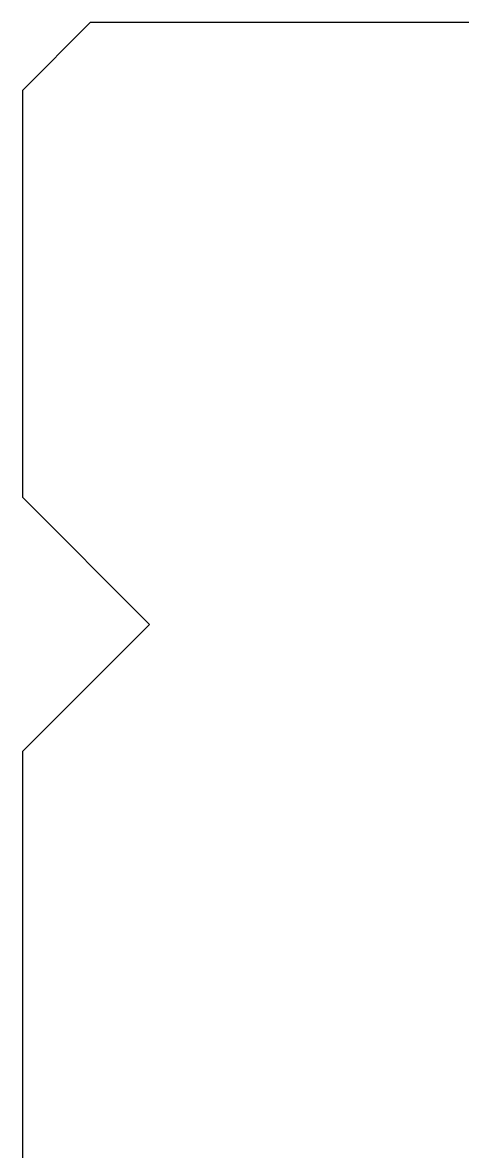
# Model space of a CAD drawing. Header units: millimetres. Extents: x -201 to 3037, y -406 to 3230.
# Drawn here: x 2540 to 2545.19, y 1356.18 to 1369.5 of the extents above; entities that cross this region are included whole.
import ezdxf

# ---------------------------------------------------------------- set-up
doc = ezdxf.new("R2010")
doc.units = ezdxf.units.MM
doc.layers.add('HIDDEN', color=8, linetype='Continuous')
doc.layers.add('VISIBLE', color=7, linetype='Continuous')

msp = doc.modelspace()

# ---------------------------------------------------------------- linework, layer by layer
at = {"layer": 'HIDDEN'}
for points in [[(2540.8, 1369.5), (2540, 1368.7)], [(2559.2, 1369.5), (2540.8, 1369.5)], [(2540, 1368.7), (2540, 1363.9)], [(2540, 1363.9), (2541.5, 1362.4)], [(2541.5, 1362.4), (2540, 1360.9)], [(2540, 1360.9), (2540, 1352)]]:
    msp.add_lwpolyline(points, dxfattribs=at)
at = {"layer": 'VISIBLE'}
for points in [[(2540.8, 1369.5), (2540, 1368.7)], [(2559.2, 1369.5), (2540.8, 1369.5)], [(2540, 1368.7), (2540, 1363.9)], [(2540, 1363.9), (2541.5, 1362.4)], [(2541.5, 1362.4), (2540, 1360.9)], [(2540, 1360.9), (2540, 1352)]]:
    msp.add_lwpolyline(points, dxfattribs=at)

doc.saveas('drawing.dxf')
